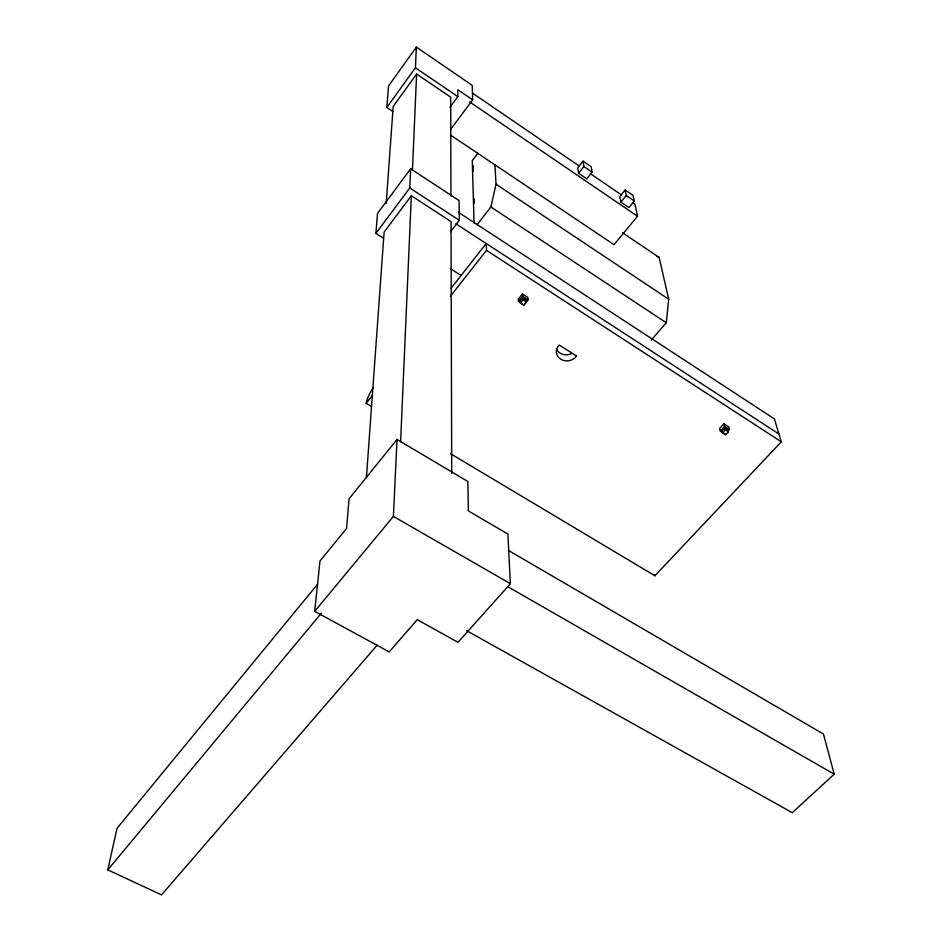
<?xml version="1.0" encoding="UTF-8"?>
<svg xmlns="http://www.w3.org/2000/svg" width="942" height="942" viewBox="0 0 942 942"><rect width="100%" height="100%" fill="white"/><g stroke="black" fill="none" stroke-linecap="round" stroke-linejoin="round"><path stroke-width="1.41" d="M400.621 441.633L411.324 195.759L451.03 221.594L451.713 473.567M412.419 170.561L416.611 74.006L450.688 97.156L450.959 196.03M383.276 238.067L375.893 233.369L409.77 187.988L410.641 168.771L459.072 200.564L459.307 220.298L450.535 231.685M392.849 111.509L386.821 107.482L415.422 67.765L416.364 47.1L472.201 85.357L472.66 99.852L450.935 128.995M314.687 611.346L393.415 516.381L397.018 439.443L467.856 481.48L468.351 510.882L507.915 534.09L510.376 583.687L458.012 642.314L417.235 619.683L389.199 651.899L314.687 611.346L319.986 561.043L346.526 528.497L349.07 498.801L397.018 439.443M366.426 477.476L384.124 232.085L411.324 195.759M386.208 203.342L393.191 106.458L416.611 74.006M375.893 233.369L377.518 213.41L410.641 168.771M386.821 107.482L388.551 85.957L416.364 47.1M651.275 340.062L666.288 322.753L668.714 299.238L659.141 257.425L622.686 232.839M377.106 645.235L161.553 894.9L107.777 869.866L117.032 828.277L317.631 584.17M477.123 224.691L490.876 206.981L496.034 184.232L494.95 164.838M449.958 107.247L457.836 96.614L457.753 89.69L472.66 99.852M477.735 153.381L472.26 160.576L474.062 222.995M451.171 288.134L486.213 243.507L486.496 250.372L450.3 296.365M371.195 406.296L366.155 403.282L372.49 395.24M583.039 161.164L577.729 167.829L578.565 173.246L586.772 178.839L592.129 172.15L591.199 166.758L583.039 161.164L583.91 166.534L592.129 172.15M578.565 173.246L583.91 166.534M523.929 304.914L528.062 299.839L527.861 297.448L522.457 293.963L518.336 299.05L518.512 301.44L522.845 304.219M518.512 301.44L522.633 296.353L522.457 293.963M522.892 297.896L520.231 301.181L520.373 303.041L523.811 305.255L526.484 301.97L526.331 300.109L522.892 297.896L523.045 299.756L520.373 303.041M625.111 189.99L619.765 196.537L620.872 202.083L628.915 207.558L634.307 201.011L633.118 195.477L625.111 189.99L626.253 195.5L634.307 201.011M620.872 202.083L626.253 195.5M632.506 202.471L634.92 204.12L637.534 216.248L614.019 244.661L450.453 135.012M107.777 869.866L321.34 613.207M727.766 431.412L729.473 429.564L728.802 426.973L723.892 423.806L719.641 428.433L720.289 431.024L725.21 434.191M720.289 431.024L724.539 426.385L723.892 423.806M724.692 427.786L721.937 430.788L722.443 432.802L725.576 434.815L728.331 431.825L727.813 429.799L724.692 427.786L725.199 429.811L728.331 431.825M722.443 432.802L725.199 429.811M450.641 453.75L654.902 575.762L781.33 441.81L774.43 418.931L458.236 212.185M508.527 550.469L823.449 734.03L834.223 774.183L792.269 812.675L466.514 630.634M656.692 256.342L659.141 257.425M393.415 516.381L510.376 583.687M507.679 586.619L834.223 774.183M450.252 268.494L461.133 275.453M522.633 296.353L528.062 299.839M724.539 426.385L729.473 429.564M523.045 299.756L526.484 301.97M455.846 223.749L778.999 434.062M486.496 250.372L781.33 441.81M409.77 187.988L459.307 220.298M490.876 206.981L666.288 322.753M496.034 184.232L668.714 299.238M469.681 101.948L637.534 216.248M415.422 67.765L457.836 96.614M473.002 93.47L579.342 166.133M590.21 173.564L621.626 195.041M473.178 165.556L473.343 171.326M474.156 198.75L474.285 203.072M366.155 403.282A17.003 4.333 -59 0 1 373.197 387.657M571.37 353.686A10.845 9.514 -7.7 0 1 556.439 349.035M654.902 575.762A15.896 6.912 -58.9 0 1 654.878 574.62M576.504 356.041L559.254 345.043A10.904 9.55 -7.6 0 0 560.655 359.126A10.904 9.55 -7.6 0 0 576.504 356.041"/></g></svg>
